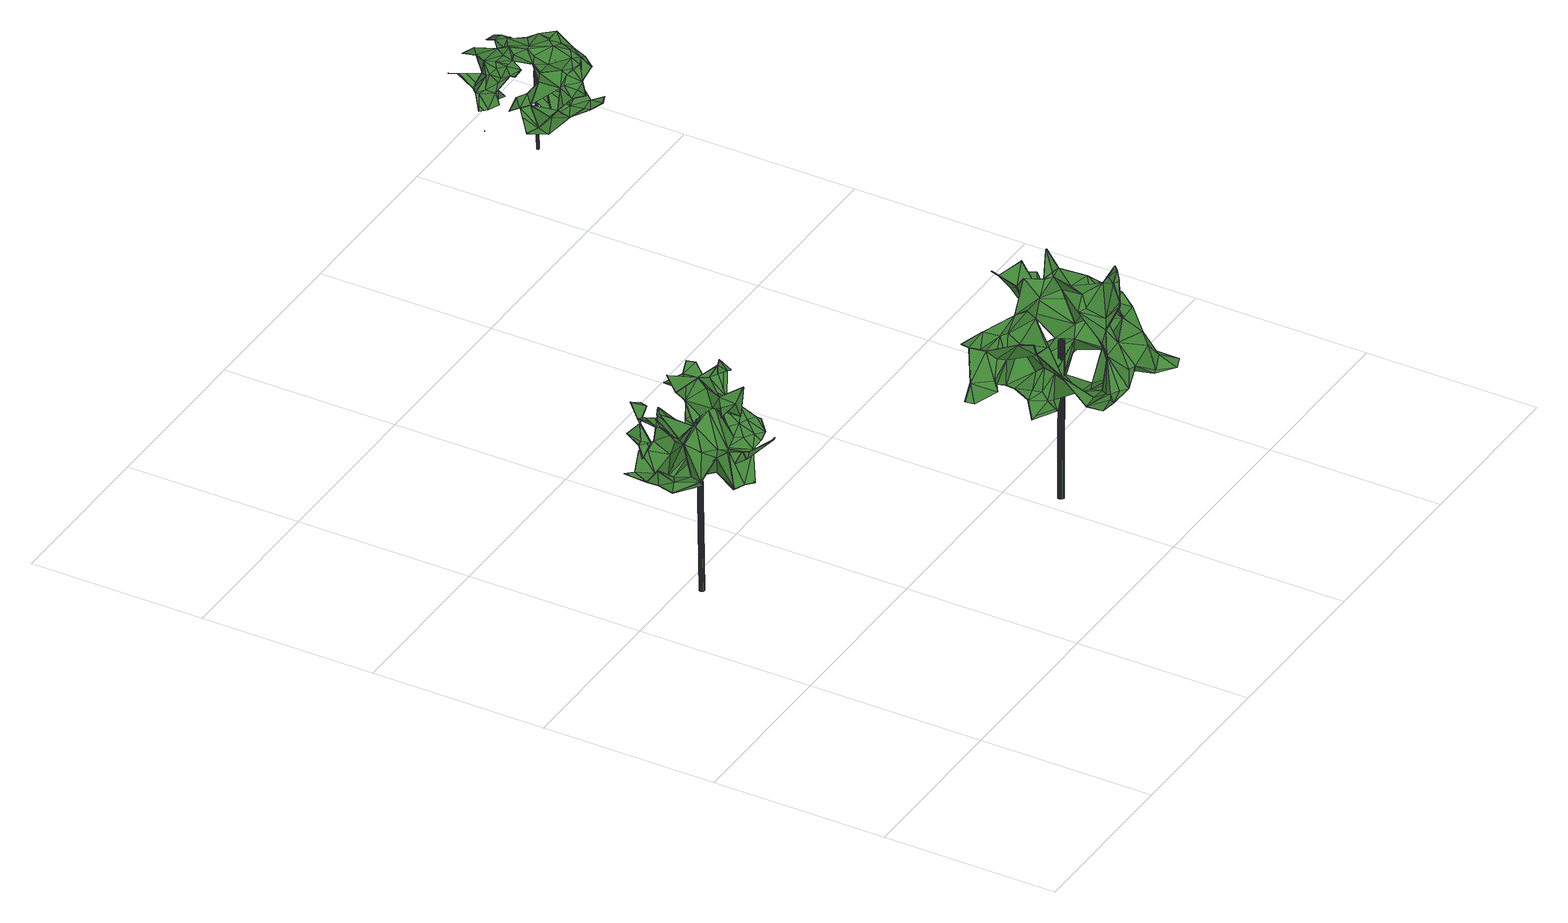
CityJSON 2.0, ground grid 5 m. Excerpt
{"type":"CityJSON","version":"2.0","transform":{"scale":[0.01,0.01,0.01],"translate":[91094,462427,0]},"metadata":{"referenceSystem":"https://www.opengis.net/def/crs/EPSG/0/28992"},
"CityObjects":{
"tree1":{"type":"SolitaryVegetationObject","attributes":{"gtid":92,"crown_width_m":3.68,"crown_median_z":5.19,"trunk_H_m":4.96,"trunk_DBH_m":0.129,"trunk_radius_m":0.0644,"trunk_base_height_m":0.23,"original_gtid":"93"},"geometry":[{"type":"Solid","lod":"3","boundaries":[[[[0,1,2]],[[3,4,5]],[[6,7,8]],[[5,9,10]],[[11,12,13]],[[14,15,16]],[[17,18,19]],[[20,9,4]],[[21,22,23]],[[24,25,26]],[[3,20,4]],[[27,28,29]],[[30,31,32]],[[33,34,35]],[[36,37,38]],[[37,39,38]],[[40,41,42]],[[43,44,45]],[[46,47,48]],[[49,50,51]],[[23,52,53]],[[54,55,56]],[[49,57,50]],[[58,59,60]],[[61,60,59]],[[62,63,64]],[[65,66,67]],[[36,38,68]],[[69,70,71]],[[72,73,74]],[[75,76,77]],[[78,79,80]],[[81,82,40]],[[81,83,82]],[[84,85,86]],[[84,86,87]],[[88,89,10]],[[90,69,71]],[[91,92,82]],[[92,93,82]],[[94,95,30]],[[45,56,43]],[[96,97,98]],[[99,53,100]],[[99,101,53]],[[98,102,103]],[[69,104,70]],[[105,68,38]],[[105,106,68]],[[107,80,108]],[[107,108,109]],[[105,38,110]],[[30,111,112]],[[113,100,114]],[[115,116,117]],[[99,100,113]],[[118,70,104]],[[119,120,121]],[[94,122,95]],[[7,123,77]],[[124,125,126]],[[127,128,129]],[[130,129,128]],[[131,39,37]],[[36,131,37]],[[36,132,131]],[[133,23,22]],[[134,135,136]],[[137,96,138]],[[139,140,141]],[[67,142,143]],[[118,104,69]],[[112,122,94]],[[65,144,145]],[[119,146,120]],[[34,147,24]],[[148,24,147]],[[109,149,150]],[[33,151,152]],[[151,153,152]],[[93,40,82]],[[30,112,94]],[[154,60,155]],[[13,156,157]],[[125,158,159]],[[106,137,160]],[[122,161,162]],[[163,161,122]],[[164,165,166]],[[41,81,167]],[[9,88,10]],[[66,65,145]],[[168,169,89]],[[80,170,78]],[[110,106,105]],[[168,171,170]],[[67,144,65]],[[172,173,174]],[[172,174,175]],[[165,164,176]],[[177,35,26]],[[143,156,13]],[[5,4,9]],[[14,16,79]],[[167,56,45]],[[178,179,87]],[[180,181,182]],[[67,66,183]],[[67,183,142]],[[184,91,185]],[[40,93,184]],[[168,170,80]],[[186,168,80]],[[26,187,177]],[[163,90,71]],[[139,130,8]],[[119,128,146]],[[188,189,147]],[[188,147,190]],[[3,5,169]],[[168,186,169]],[[113,101,99]],[[177,191,72]],[[117,173,172]],[[32,31,192]],[[40,42,44]],[[172,115,117]],[[193,194,195]],[[196,197,140]],[[198,199,200]],[[34,24,26]],[[201,191,202]],[[173,203,204]],[[87,116,62]],[[120,146,205]],[[206,207,136]],[[202,135,76]],[[177,72,208]],[[173,204,174]],[[209,210,211]],[[58,165,7]],[[196,212,164]],[[11,157,156]],[[155,19,154]],[[154,19,18]],[[142,48,176]],[[176,46,142]],[[213,214,28]],[[215,199,64]],[[128,216,47]],[[174,204,197]],[[163,71,138]],[[58,7,217]],[[218,219,123]],[[8,77,212]],[[8,7,77]],[[220,209,211]],[[137,97,96]],[[151,33,35]],[[151,35,221]],[[157,11,13]],[[100,53,52]],[[52,114,100]],[[64,199,198]],[[64,198,222]],[[133,223,23]],[[123,224,218]],[[88,20,225]],[[176,88,225]],[[70,226,98]],[[148,189,24]],[[227,228,203]],[[36,68,229]],[[206,130,139]],[[206,21,207]],[[137,138,160]],[[95,122,162]],[[198,200,175]],[[230,193,195]],[[231,165,58]],[[26,35,34]],[[155,61,19]],[[60,61,155]],[[17,61,232]],[[19,61,17]],[[146,128,127]],[[30,95,31]],[[233,228,227]],[[97,160,138]],[[132,220,131]],[[101,234,235]],[[207,235,234]],[[177,236,191]],[[49,51,237]],[[135,130,136]],[[238,124,126]],[[238,126,176]],[[204,49,140]],[[43,56,55]],[[55,54,43]],[[218,75,77]],[[194,75,218]],[[227,117,233]],[[185,41,40]],[[185,40,184]],[[143,11,156]],[[204,140,197]],[[116,228,117]],[[21,23,235]],[[101,235,53]],[[23,53,235]],[[21,235,207]],[[176,7,6]],[[136,130,206]],[[141,135,134]],[[91,82,83]],[[2,1,239]],[[2,239,205]],[[240,231,241]],[[215,242,243]],[[89,244,171]],[[89,171,168]],[[143,245,67]],[[13,245,143]],[[246,1,0]],[[45,42,247]],[[175,248,116]],[[249,226,210]],[[160,132,229]],[[242,63,250]],[[251,171,47]],[[204,116,57]],[[122,90,163]],[[117,228,233]],[[182,252,253]],[[204,228,116]],[[203,228,204]],[[116,115,175]],[[115,172,175]],[[152,149,190]],[[67,254,144]],[[139,141,255]],[[54,56,167]],[[205,127,2]],[[2,127,0]],[[205,146,127]],[[145,46,48]],[[185,83,41]],[[242,250,200]],[[128,47,256]],[[128,256,130]],[[257,107,210]],[[44,42,45]],[[70,97,71]],[[258,231,58]],[[128,119,216]],[[119,259,216]],[[79,16,260]],[[141,49,29]],[[251,216,259]],[[121,259,119]],[[258,241,231]],[[91,184,92]],[[33,152,261]],[[182,240,252]],[[262,236,177]],[[177,211,109]],[[187,26,25]],[[236,262,135]],[[246,135,262]],[[176,164,7]],[[261,190,147]],[[175,62,248]],[[205,239,188]],[[192,31,263]],[[186,80,107]],[[10,89,264]],[[10,264,5]],[[210,209,249]],[[263,265,253]],[[162,265,263]],[[162,263,31]],[[95,162,31]],[[266,192,263]],[[267,202,76]],[[121,268,251]],[[213,232,214]],[[17,232,213]],[[232,61,214]],[[8,269,139]],[[64,242,215]],[[44,270,40]],[[212,217,7]],[[184,93,92]],[[135,202,236]],[[191,236,202]],[[271,60,154]],[[160,97,220]],[[214,61,59]],[[91,83,185]],[[202,73,201]],[[67,245,254]],[[264,89,169]],[[118,169,186]],[[177,208,211]],[[32,111,30]],[[180,182,253]],[[113,272,101]],[[273,274,135]],[[234,101,272]],[[159,158,231]],[[165,231,158]],[[251,259,121]],[[201,72,191]],[[14,79,78]],[[153,150,152]],[[16,15,188]],[[273,135,246]],[[159,224,126]],[[47,216,251]],[[179,50,57]],[[194,218,224]],[[48,142,183]],[[141,140,49]],[[77,123,219]],[[186,107,257]],[[8,212,269]],[[275,153,221]],[[27,49,178]],[[106,229,68]],[[261,152,190]],[[234,272,133]],[[41,167,42]],[[176,48,244]],[[176,244,88]],[[118,186,70]],[[267,76,75]],[[133,22,234]],[[34,261,147]],[[166,165,271]],[[164,166,196]],[[103,161,163]],[[48,47,244]],[[122,3,118]],[[69,122,118]],[[122,69,90]],[[97,138,71]],[[58,60,271]],[[250,63,62]],[[175,250,62]],[[58,271,258]],[[271,165,258]],[[49,237,178]],[[59,276,29]],[[200,277,242]],[[243,242,277]],[[224,231,195]],[[224,195,194]],[[267,75,193]],[[273,246,278]],[[267,193,74]],[[267,74,202]],[[202,74,73]],[[273,278,274]],[[274,278,129]],[[47,46,6]],[[6,46,176]],[[123,7,165]],[[181,137,182]],[[176,126,165]],[[135,129,130]],[[135,274,129]],[[189,188,239]],[[205,188,15]],[[23,223,52]],[[132,160,220]],[[242,64,63]],[[36,229,132]],[[88,9,20]],[[193,75,194]],[[213,222,17]],[[50,222,213]],[[39,230,110]],[[230,39,131]],[[39,110,38]],[[51,50,213]],[[174,197,175]],[[266,252,240]],[[103,102,161]],[[22,21,255]],[[42,167,247]],[[3,169,118]],[[230,131,279]],[[280,84,27]],[[46,245,142]],[[46,145,245]],[[7,164,212]],[[178,87,86]],[[177,275,221]],[[79,260,108]],[[41,83,81]],[[96,163,138]],[[145,183,66]],[[48,183,145]],[[225,124,238]],[[225,238,176]],[[52,281,114]],[[34,33,261]],[[24,1,25]],[[246,25,1]],[[220,279,131]],[[3,282,20]],[[225,20,282]],[[225,282,3]],[[137,220,97]],[[137,209,220]],[[188,190,260]],[[5,264,169]],[[88,244,89]],[[262,177,187]],[[137,106,110]],[[182,137,110]],[[159,231,224]],[[27,29,49]],[[171,251,170]],[[106,160,229]],[[76,217,77]],[[122,283,3]],[[275,150,153]],[[109,150,275]],[[205,15,120]],[[72,74,208]],[[74,193,208]],[[222,284,17]],[[262,187,25]],[[262,25,246]],[[167,285,54]],[[285,43,54]],[[196,269,212]],[[43,270,44]],[[139,255,206]],[[230,279,193]],[[77,219,218]],[[245,13,12]],[[143,12,11]],[[43,285,270]],[[97,70,98]],[[125,159,126]],[[137,181,249]],[[285,167,81]],[[285,81,270]],[[170,251,78]],[[268,78,251]],[[209,137,249]],[[192,258,158]],[[125,192,158]],[[125,32,192]],[[200,250,175]],[[270,81,40]],[[231,240,182]],[[263,253,252]],[[266,263,252]],[[230,195,110]],[[110,195,182]],[[231,182,195]],[[175,197,196]],[[272,281,133]],[[136,22,134]],[[207,22,136]],[[207,234,22]],[[50,64,222]],[[221,35,177]],[[271,222,166]],[[134,255,141]],[[22,255,134]],[[47,6,256]],[[130,256,8]],[[8,256,6]],[[245,12,142]],[[142,12,143]],[[73,72,201]],[[145,254,245]],[[145,144,254]],[[123,126,224]],[[248,62,116]],[[165,126,123]],[[272,113,281]],[[21,206,255]],[[276,286,29]],[[29,286,141]],[[258,165,158]],[[189,148,147]],[[200,199,277]],[[277,199,243]],[[243,199,215]],[[257,210,226]],[[76,276,217]],[[276,59,217]],[[59,58,217]],[[271,284,222]],[[212,77,217]],[[98,103,96]],[[196,140,269]],[[139,269,140]],[[96,103,163]],[[50,87,62]],[[50,62,64]],[[211,107,109]],[[210,107,211]],[[186,257,226]],[[177,109,275]],[[127,278,0]],[[192,241,258]],[[129,278,127]],[[246,0,278]],[[149,260,190]],[[149,109,260]],[[188,260,16]],[[108,260,109]],[[221,153,151]],[[171,244,47]],[[113,114,281]],[[214,59,28]],[[112,283,122]],[[225,283,112]],[[29,28,59]],[[85,84,280]],[[180,102,181]],[[117,227,203]],[[117,203,173]],[[180,161,102]],[[237,213,27]],[[27,213,28]],[[276,76,286]],[[76,135,286]],[[135,141,286]],[[51,213,237]],[[204,57,49]],[[179,178,237]],[[3,283,225]],[[179,57,116]],[[24,239,1]],[[189,239,24]],[[186,226,70]],[[102,98,226]],[[102,226,181]],[[181,226,249]],[[179,116,87]],[[120,15,287]],[[121,287,268]],[[120,287,121]],[[222,198,288]],[[14,287,15]],[[268,287,14]],[[78,268,14]],[[193,279,208]],[[220,208,279]],[[211,208,220]],[[175,289,198]],[[196,289,175]],[[179,84,50]],[[87,50,84]],[[237,84,179]],[[288,198,289]],[[166,289,196]],[[237,27,84]],[[280,178,86]],[[280,27,178]],[[280,86,85]],[[288,289,222]],[[133,281,223]],[[281,52,223]],[[222,289,166]],[[266,241,192]],[[266,240,241]],[[79,108,80]],[[253,265,180]],[[161,180,265]],[[162,161,265]],[[112,111,225]],[[225,111,124]],[[125,124,111]],[[125,111,32]],[[152,150,149]],[[45,247,167]],[[18,284,154]],[[17,284,18]],[[271,154,284]],[[290,291,292]],[[290,292,293]],[[293,292,294]],[[293,294,295]],[[292,291,296]],[[292,296,294]],[[294,296,297]],[[294,297,295]],[[296,291,298]],[[296,298,297]],[[297,298,299]],[[297,299,295]],[[298,291,300]],[[298,300,299]],[[299,300,301]],[[299,301,295]],[[300,291,302]],[[300,302,301]],[[301,302,303]],[[301,303,295]],[[302,291,304]],[[302,304,303]],[[303,304,305]],[[303,305,295]],[[304,291,306]],[[304,306,305]],[[305,306,307]],[[305,307,295]],[[306,291,308]],[[306,308,307]],[[307,308,309]],[[307,309,295]],[[308,291,310]],[[308,310,309]],[[309,310,311]],[[309,311,295]],[[310,291,312]],[[310,312,311]],[[311,312,313]],[[311,313,295]],[[312,291,314]],[[312,314,313]],[[313,314,315]],[[313,315,295]],[[314,291,316]],[[314,316,315]],[[315,316,317]],[[315,317,295]],[[316,291,318]],[[316,318,317]],[[317,318,319]],[[317,319,295]],[[318,291,320]],[[318,320,319]],[[319,320,321]],[[319,321,295]],[[320,291,322]],[[320,322,321]],[[321,322,323]],[[321,323,295]],[[322,291,324]],[[322,324,323]],[[323,324,325]],[[323,325,295]],[[324,291,326]],[[324,326,325]],[[325,326,327]],[[325,327,295]],[[326,291,328]],[[326,328,327]],[[327,328,329]],[[327,329,295]],[[328,291,330]],[[328,330,329]],[[329,330,331]],[[329,331,295]],[[330,291,332]],[[330,332,331]],[[331,332,333]],[[331,333,295]],[[332,291,334]],[[332,334,333]],[[333,334,335]],[[333,335,295]],[[334,291,336]],[[334,336,335]],[[335,336,337]],[[335,337,295]],[[336,291,338]],[[336,338,337]],[[337,338,339]],[[337,339,295]],[[338,291,290]],[[338,290,339]],[[339,290,293]],[[339,293,295]]]]}]},
"tree2":{"type":"SolitaryVegetationObject","attributes":{"gtid":93,"crown_width_m":4.82,"crown_median_z":5.18,"trunk_H_m":4.84,"trunk_DBH_m":0.17,"trunk_radius_m":0.0851,"trunk_base_height_m":0.34,"original_gtid":"94"},"geometry":[{"type":"Solid","lod":"3","boundaries":[[[[340,341,342]],[[343,344,345]],[[346,345,344]],[[347,348,349]],[[350,351,352]],[[344,353,354]],[[355,356,357]],[[358,359,360]],[[361,362,363]],[[364,365,366]],[[367,368,369]],[[370,371,372]],[[373,374,375]],[[376,377,378]],[[379,380,381]],[[382,383,350]],[[375,384,385]],[[386,384,387]],[[375,387,384]],[[388,389,390]],[[391,392,393]],[[394,395,396]],[[397,398,399]],[[400,401,402]],[[393,403,391]],[[404,345,346]],[[370,348,347]],[[348,370,405]],[[406,407,408]],[[346,409,404]],[[410,411,412]],[[413,412,411]],[[414,415,416]],[[417,418,419]],[[415,420,421]],[[422,356,355]],[[407,423,424]],[[425,426,427]],[[428,429,430]],[[431,369,432]],[[433,434,435]],[[436,437,438]],[[389,437,436]],[[433,435,439]],[[440,441,442]],[[443,342,341]],[[416,415,421]],[[424,423,374]],[[434,433,444]],[[342,445,340]],[[344,446,447]],[[447,446,448]],[[449,373,450]],[[435,434,451]],[[452,453,454]],[[415,418,455]],[[456,457,458]],[[428,459,392]],[[381,380,444]],[[421,420,460]],[[340,445,461]],[[462,463,464]],[[462,464,407]],[[465,345,404]],[[443,445,342]],[[466,355,467]],[[391,403,468]],[[469,390,470]],[[469,424,390]],[[471,445,443]],[[413,411,472]],[[391,428,392]],[[473,474,475]],[[440,454,395]],[[476,459,477]],[[359,393,478]],[[404,409,386]],[[385,353,479]],[[409,353,385]],[[455,480,481]],[[340,461,341]],[[482,483,370]],[[409,385,384]],[[409,384,386]],[[407,398,423]],[[425,484,426]],[[393,359,485]],[[412,486,487]],[[398,397,488]],[[415,414,489]],[[490,491,413]],[[468,428,391]],[[421,492,405]],[[348,405,492]],[[405,493,343]],[[451,434,494]],[[495,410,496]],[[479,497,498]],[[408,499,500]],[[501,502,483]],[[471,452,445]],[[503,396,504]],[[505,506,507]],[[466,467,485]],[[407,424,462]],[[441,440,508]],[[509,436,510]],[[403,429,428]],[[403,428,468]],[[508,511,441]],[[406,512,407]],[[365,513,419]],[[390,514,470]],[[515,514,390]],[[451,410,516]],[[362,463,517]],[[368,367,439]],[[365,489,501]],[[344,343,446]],[[467,518,485]],[[352,518,467]],[[433,439,367]],[[493,377,519]],[[520,521,522]],[[412,487,523]],[[524,523,487]],[[525,526,527]],[[449,457,388]],[[371,528,529]],[[371,529,351]],[[363,362,530]],[[531,532,533]],[[531,534,532]],[[533,532,510]],[[375,450,373]],[[535,536,537]],[[538,536,535]],[[345,405,343]],[[493,448,446]],[[359,358,539]],[[486,540,541]],[[540,542,543]],[[524,544,523]],[[512,498,442]],[[442,398,512]],[[527,545,546]],[[440,547,508]],[[364,540,486]],[[548,417,419]],[[341,497,443]],[[549,389,388]],[[549,550,389]],[[501,420,502]],[[551,552,553]],[[551,553,554]],[[541,540,525]],[[555,511,394]],[[383,371,350]],[[351,350,371]],[[442,498,461]],[[407,512,398]],[[556,407,464]],[[556,464,463]],[[557,558,559]],[[351,529,352]],[[360,478,476]],[[359,478,360]],[[450,458,449]],[[394,511,395]],[[517,462,456]],[[533,534,531]],[[493,446,343]],[[417,475,418]],[[560,561,533]],[[549,562,563]],[[488,397,564]],[[463,462,565]],[[438,437,566]],[[399,398,442]],[[399,442,441]],[[368,439,567]],[[435,567,439]],[[568,569,488]],[[533,561,534]],[[353,409,354]],[[509,534,526]],[[570,571,539]],[[367,572,573]],[[476,478,459]],[[392,459,478]],[[542,540,358]],[[419,513,542]],[[366,540,364]],[[366,570,540]],[[381,573,574]],[[570,358,540]],[[370,528,371]],[[506,501,489]],[[392,478,393]],[[553,552,575]],[[576,550,555]],[[433,367,444]],[[469,577,424]],[[366,578,570]],[[541,525,527]],[[518,579,485]],[[527,546,561]],[[527,561,541]],[[570,578,571]],[[381,367,573]],[[557,355,466]],[[471,519,376]],[[479,498,512]],[[382,522,383]],[[481,502,455]],[[535,548,538]],[[407,556,408]],[[379,422,355]],[[451,516,524]],[[544,524,516]],[[557,559,355]],[[416,506,414]],[[475,455,418]],[[353,580,479]],[[447,580,353]],[[504,581,503]],[[361,363,456]],[[469,470,515]],[[360,476,477]],[[517,530,362]],[[582,482,574]],[[574,504,582]],[[386,583,404]],[[387,583,386]],[[363,530,456]],[[517,456,530]],[[437,389,550]],[[451,584,410]],[[545,526,585]],[[388,390,586]],[[417,505,507]],[[587,571,558]],[[466,571,587]],[[557,587,558]],[[466,587,557]],[[504,453,452]],[[534,561,526]],[[349,378,347]],[[517,565,462]],[[449,458,457]],[[519,471,588]],[[512,375,589]],[[484,402,401]],[[510,534,509]],[[412,491,486]],[[574,590,379]],[[574,379,381]],[[352,382,350]],[[479,580,471]],[[479,471,443]],[[385,589,375]],[[479,589,385]],[[420,455,502]],[[388,457,456]],[[551,591,524]],[[592,593,542]],[[541,561,560]],[[415,489,418]],[[501,366,365]],[[550,594,595]],[[550,595,566]],[[570,539,358]],[[549,388,456]],[[424,562,462]],[[436,595,510]],[[438,595,436]],[[364,491,490]],[[486,491,364]],[[575,596,487]],[[396,597,394]],[[510,595,594]],[[359,539,485]],[[466,539,571]],[[485,539,466]],[[509,525,543]],[[509,543,593]],[[541,560,486]],[[506,416,460]],[[526,545,527]],[[545,585,546]],[[563,562,424]],[[372,521,520]],[[372,520,377]],[[477,538,360]],[[456,458,361]],[[593,598,436]],[[592,598,593]],[[357,356,599]],[[596,575,552]],[[413,558,490]],[[416,600,460]],[[528,502,481]],[[532,534,510]],[[417,484,425]],[[430,417,425]],[[548,601,417]],[[414,484,417]],[[405,377,493]],[[465,583,387]],[[520,590,574]],[[602,572,431]],[[568,603,569]],[[501,506,460]],[[415,455,420]],[[357,599,382]],[[586,374,373]],[[404,583,465]],[[511,399,441]],[[444,367,381]],[[597,503,604]],[[582,349,397]],[[414,507,489]],[[506,489,507]],[[579,474,473]],[[473,393,485]],[[473,485,579]],[[605,510,594]],[[515,470,514]],[[538,477,536]],[[344,354,346]],[[461,606,442]],[[507,414,417]],[[520,356,422]],[[520,378,377]],[[432,607,495]],[[431,432,495]],[[608,495,607]],[[524,591,451]],[[609,451,591]],[[610,553,575]],[[571,578,558]],[[504,495,608]],[[540,543,525]],[[484,401,426]],[[611,426,401]],[[590,520,422]],[[459,537,536]],[[528,370,502]],[[548,542,538]],[[358,538,542]],[[360,538,358]],[[401,400,505]],[[449,586,373]],[[361,458,499]],[[582,376,378]],[[452,582,504]],[[555,563,511]],[[460,492,421]],[[417,473,475]],[[575,487,610]],[[413,472,504]],[[559,558,413]],[[443,497,479]],[[453,395,454]],[[388,586,449]],[[503,581,607]],[[505,400,506]],[[481,529,528]],[[518,352,529]],[[518,529,480]],[[529,481,480]],[[460,420,501]],[[612,387,375]],[[355,357,467]],[[552,613,596]],[[551,613,552]],[[467,357,352]],[[352,357,382]],[[396,453,504]],[[483,366,501]],[[395,547,440]],[[376,582,471]],[[452,471,582]],[[461,498,497]],[[461,497,341]],[[396,395,453]],[[593,543,542]],[[550,549,555]],[[504,411,495]],[[480,455,475]],[[592,390,389]],[[364,469,515]],[[364,515,365]],[[573,602,574]],[[604,503,607]],[[526,525,509]],[[430,473,417]],[[430,429,473]],[[483,502,370]],[[473,429,403]],[[473,403,393]],[[504,602,413]],[[555,394,597]],[[396,503,597]],[[592,389,598]],[[389,436,598]],[[580,588,471]],[[347,520,574]],[[347,378,520]],[[576,614,594]],[[504,472,411]],[[526,561,585]],[[504,607,581]],[[496,413,602]],[[496,602,495]],[[549,563,555]],[[504,608,607]],[[603,348,492]],[[495,602,431]],[[605,614,607]],[[487,607,432]],[[554,487,432]],[[605,607,487]],[[610,487,554]],[[398,615,375]],[[398,488,615]],[[399,577,397]],[[425,427,430]],[[482,577,469]],[[397,577,482]],[[482,582,397]],[[495,411,410]],[[370,372,405]],[[590,422,379]],[[377,376,519]],[[372,377,405]],[[372,371,521]],[[371,383,521]],[[419,542,548]],[[383,522,521]],[[599,522,382]],[[512,406,375]],[[424,586,390]],[[450,375,406]],[[450,406,408]],[[487,616,605]],[[499,556,463]],[[408,556,499]],[[551,524,613]],[[482,347,574]],[[349,582,378]],[[370,347,482]],[[593,436,509]],[[550,566,437]],[[367,369,431]],[[567,435,609]],[[451,609,435]],[[452,606,445]],[[454,606,452]],[[445,606,461]],[[365,418,489]],[[419,418,365]],[[580,447,588]],[[448,588,447]],[[519,588,448]],[[442,606,440]],[[454,440,606]],[[568,348,603]],[[430,427,428]],[[444,380,494]],[[465,612,492]],[[345,465,405]],[[405,465,421]],[[586,424,374]],[[427,537,459]],[[426,537,427]],[[427,459,428]],[[456,562,549]],[[462,562,456]],[[592,513,365]],[[592,515,390]],[[592,365,515]],[[366,490,578]],[[542,513,592]],[[577,563,424]],[[399,511,563]],[[577,399,563]],[[475,474,480]],[[444,494,434]],[[518,474,579]],[[480,474,518]],[[355,496,379]],[[355,559,496]],[[576,594,550]],[[574,602,504]],[[400,402,506]],[[603,375,615]],[[603,615,569]],[[387,612,465]],[[465,492,600]],[[492,460,600]],[[492,612,603]],[[421,465,600]],[[421,600,416]],[[612,375,603]],[[375,374,398]],[[496,380,379]],[[605,616,510]],[[533,510,616]],[[413,496,559]],[[523,544,516]],[[412,516,410]],[[412,523,516]],[[483,490,366]],[[482,490,483]],[[578,490,558]],[[364,490,469]],[[482,469,490]],[[533,616,560]],[[486,560,616]],[[486,616,487]],[[585,561,546]],[[367,431,572]],[[346,354,409]],[[568,349,348]],[[566,595,438]],[[554,553,610]],[[604,607,614]],[[594,614,605]],[[506,402,414]],[[412,413,491]],[[569,615,488]],[[459,536,477]],[[555,614,576]],[[597,614,555]],[[597,604,614]],[[344,447,353]],[[463,565,517]],[[374,423,398]],[[601,611,417]],[[505,417,611]],[[505,611,401]],[[522,356,520]],[[599,356,522]],[[487,596,613]],[[487,613,524]],[[609,591,432]],[[554,591,551]],[[432,591,554]],[[493,519,448]],[[488,564,568]],[[349,568,564]],[[349,564,397]],[[573,572,602]],[[451,494,584]],[[380,584,494]],[[463,362,617]],[[484,414,402]],[[508,547,511]],[[511,547,395]],[[512,589,479]],[[611,601,537]],[[537,426,611]],[[548,537,601]],[[535,537,548]],[[496,584,380]],[[410,584,496]],[[408,500,450]],[[499,617,361]],[[362,361,617]],[[450,500,458]],[[463,617,499]],[[368,567,369]],[[609,369,567]],[[609,432,369]],[[458,500,499]],[[618,619,620]],[[618,620,621]],[[621,620,622]],[[621,622,623]],[[620,619,624]],[[620,624,622]],[[622,624,625]],[[622,625,623]],[[624,619,626]],[[624,626,625]],[[625,626,627]],[[625,627,623]],[[626,619,628]],[[626,628,627]],[[627,628,629]],[[627,629,623]],[[628,619,630]],[[628,630,629]],[[629,630,631]],[[629,631,623]],[[630,619,632]],[[630,632,631]],[[631,632,633]],[[631,633,623]],[[632,619,634]],[[632,634,633]],[[633,634,635]],[[633,635,623]],[[634,619,636]],[[634,636,635]],[[635,636,637]],[[635,637,623]],[[636,619,638]],[[636,638,637]],[[637,638,639]],[[637,639,623]],[[638,619,640]],[[638,640,639]],[[639,640,641]],[[639,641,623]],[[640,619,642]],[[640,642,641]],[[641,642,643]],[[641,643,623]],[[642,619,644]],[[642,644,643]],[[643,644,645]],[[643,645,623]],[[644,619,646]],[[644,646,645]],[[645,646,647]],[[645,647,623]],[[646,619,648]],[[646,648,647]],[[647,648,649]],[[647,649,623]],[[648,619,650]],[[648,650,649]],[[649,650,651]],[[649,651,623]],[[650,619,652]],[[650,652,651]],[[651,652,653]],[[651,653,623]],[[652,619,654]],[[652,654,653]],[[653,654,655]],[[653,655,623]],[[654,619,656]],[[654,656,655]],[[655,656,657]],[[655,657,623]],[[656,619,658]],[[656,658,657]],[[657,658,659]],[[657,659,623]],[[658,619,660]],[[658,660,659]],[[659,660,661]],[[659,661,623]],[[660,619,662]],[[660,662,661]],[[661,662,663]],[[661,663,623]],[[662,619,664]],[[662,664,663]],[[663,664,665]],[[663,665,623]],[[664,619,666]],[[664,666,665]],[[665,666,667]],[[665,667,623]],[[666,619,618]],[[666,618,667]],[[667,618,621]],[[667,621,623]]]]}]},
"tree3":{"type":"SolitaryVegetationObject","attributes":{"gtid":111,"crown_width_m":3.36,"crown_median_z":3.16,"trunk_H_m":2.35,"trunk_DBH_m":0.0689,"trunk_radius_m":0.0344,"trunk_base_height_m":0.81,"original_gtid":"112"},"geometry":[{"type":"Solid","lod":"3","boundaries":[[[[668,669,670]],[[671,672,673]],[[674,675,676]],[[677,678,679]],[[680,681,682]],[[683,684,685]],[[686,687,688]],[[689,690,691]],[[691,690,692]],[[693,672,671]],[[694,695,696]],[[697,698,686]],[[699,700,701]],[[702,703,704]],[[688,687,705]],[[680,682,706]],[[698,687,686]],[[707,680,708]],[[709,710,711]],[[668,670,712]],[[713,714,715]],[[716,717,718]],[[719,717,716]],[[720,721,722]],[[723,722,721]],[[724,725,726]],[[727,684,683]],[[728,729,730]],[[715,731,732]],[[733,714,734]],[[733,734,735]],[[736,732,731]],[[737,691,738]],[[737,738,739]],[[740,741,742]],[[715,732,713]],[[704,743,702]],[[744,732,736]],[[745,731,746]],[[747,748,749]],[[750,751,752]],[[753,754,729]],[[755,756,757]],[[758,759,760]],[[761,737,762]],[[763,764,735]],[[689,765,752]],[[766,718,767]],[[768,769,770]],[[771,772,773]],[[765,774,761]],[[759,775,776]],[[777,778,742]],[[734,778,777]],[[779,742,778]],[[681,780,781]],[[782,681,781]],[[698,783,687]],[[678,743,784]],[[678,784,785]],[[693,671,786]],[[787,670,669]],[[759,776,788]],[[713,772,779]],[[789,790,671]],[[791,792,793]],[[791,685,792]],[[794,795,788]],[[796,795,794]],[[797,798,675]],[[676,675,798]],[[680,799,800]],[[671,790,786]],[[683,801,700]],[[802,803,674]],[[795,804,678]],[[805,794,806]],[[794,805,796]],[[807,808,686]],[[809,810,757]],[[736,731,745]],[[722,736,745]],[[729,728,753]],[[722,811,812]],[[720,722,812]],[[813,741,814]],[[815,816,675]],[[815,675,817]],[[735,764,818]],[[819,818,764]],[[820,821,746]],[[728,770,753]],[[682,707,822]],[[823,824,789]],[[687,783,694]],[[724,825,826]],[[724,826,725]],[[827,828,829]],[[722,745,830]],[[722,830,811]],[[789,831,823]],[[832,710,833]],[[782,781,834]],[[722,744,736]],[[705,687,696]],[[835,754,769]],[[717,836,837]],[[797,816,684]],[[815,684,816]],[[732,772,713]],[[785,760,759]],[[838,717,839]],[[692,690,725]],[[840,841,842]],[[737,843,809]],[[783,844,694]],[[696,695,845]],[[766,838,846]],[[704,678,677]],[[703,678,704]],[[764,822,847]],[[707,847,822]],[[715,746,731]],[[677,779,704]],[[668,758,669]],[[668,759,758]],[[848,747,683]],[[755,849,756]],[[850,851,762]],[[762,764,707]],[[782,737,799]],[[818,820,735]],[[810,843,851]],[[684,815,685]],[[810,809,843]],[[726,791,813]],[[791,793,813]],[[806,794,852]],[[712,775,668]],[[756,851,850]],[[825,784,779]],[[772,825,779]],[[853,845,695]],[[743,704,779]],[[827,854,855]],[[856,821,820]],[[857,829,828]],[[858,859,821]],[[713,860,714]],[[682,681,707]],[[720,830,721]],[[761,774,689]],[[765,689,774]],[[776,796,852]],[[852,788,776]],[[807,801,808]],[[754,835,730]],[[830,720,811]],[[861,862,686]],[[848,683,685]],[[685,863,848]],[[705,691,692]],[[855,814,846]],[[864,725,826]],[[740,865,719]],[[866,719,865]],[[866,865,740]],[[678,867,743]],[[849,755,868]],[[810,849,868]],[[842,869,870]],[[810,868,755]],[[718,846,716]],[[839,717,837]],[[696,871,705]],[[871,872,705]],[[735,734,873]],[[716,740,719]],[[874,727,875]],[[876,727,874]],[[792,877,793]],[[685,815,817]],[[685,817,792]],[[798,797,684]],[[705,851,843]],[[739,699,831]],[[762,707,761]],[[668,775,759]],[[806,878,805]],[[819,764,762]],[[682,822,763]],[[871,690,872]],[[683,700,727]],[[835,879,880]],[[730,835,880]],[[881,674,803]],[[794,788,852]],[[839,670,787]],[[712,840,882]],[[852,878,806]],[[673,862,861]],[[718,766,846]],[[840,842,882]],[[697,883,698]],[[884,885,886]],[[750,674,751]],[[829,857,758]],[[752,765,750]],[[819,762,887]],[[719,866,888]],[[679,888,866]],[[706,802,680]],[[888,836,719]],[[788,785,759]],[[705,843,688]],[[825,724,784]],[[779,784,743]],[[730,729,754]],[[712,670,840]],[[802,792,803]],[[884,886,889]],[[885,884,889]],[[886,885,889]],[[735,820,733]],[[848,700,699]],[[701,700,807]],[[801,807,700]],[[764,763,822]],[[689,890,863]],[[829,760,785]],[[758,760,829]],[[856,820,818]],[[856,818,819]],[[819,887,856]],[[887,891,856]],[[851,756,810]],[[726,690,871]],[[737,800,799]],[[834,781,892]],[[834,892,671]],[[772,732,773]],[[765,761,680]],[[737,782,834]],[[675,674,881]],[[874,875,676]],[[833,845,832]],[[744,773,732]],[[723,721,821]],[[821,721,858]],[[786,790,693]],[[693,790,824]],[[757,756,850]],[[845,833,696]],[[672,824,823]],[[725,690,726]],[[840,670,841]],[[778,714,860]],[[707,764,847]],[[719,836,717]],[[714,893,715]],[[839,894,838]],[[838,894,857]],[[837,895,869]],[[870,869,895]],[[669,857,894]],[[669,758,857]],[[800,892,896]],[[735,897,763]],[[873,763,897]],[[873,897,735]],[[669,894,787]],[[787,894,839]],[[830,745,859]],[[812,898,720]],[[679,779,677]],[[811,898,812]],[[680,899,799]],[[782,799,899]],[[782,899,680]],[[673,861,671]],[[671,861,834]],[[688,861,686]],[[900,834,861]],[[900,861,688]],[[838,855,846]],[[797,675,816]],[[707,708,761]],[[848,863,727]],[[684,727,876]],[[684,876,798]],[[880,770,730]],[[844,883,901]],[[874,676,798]],[[696,833,871]],[[874,798,876]],[[699,701,831]],[[890,875,863]],[[870,679,795]],[[902,877,903]],[[890,689,751]],[[784,724,904]],[[890,676,875]],[[687,691,696]],[[734,714,778]],[[768,880,905]],[[720,898,811]],[[697,686,808]],[[776,870,795]],[[776,795,796]],[[737,761,689]],[[685,872,863]],[[672,701,673]],[[737,739,800]],[[727,863,875]],[[692,725,705]],[[689,691,737]],[[851,725,762]],[[805,878,796]],[[890,751,676]],[[681,896,780]],[[694,906,687]],[[907,906,694]],[[880,768,770]],[[850,809,757]],[[904,855,854]],[[852,796,878]],[[737,809,762]],[[762,809,850]],[[707,681,782]],[[837,869,839]],[[853,709,711]],[[754,770,769]],[[754,753,770]],[[725,851,705]],[[728,730,770]],[[748,872,685]],[[696,872,694]],[[872,748,694]],[[696,691,872]],[[733,820,893]],[[733,893,714]],[[863,872,689]],[[872,691,705]],[[791,871,685]],[[685,871,748]],[[748,871,833]],[[679,678,804]],[[908,883,697]],[[689,872,690]],[[791,726,871]],[[725,864,762]],[[706,909,903]],[[873,903,909]],[[763,909,682]],[[706,682,909]],[[873,909,763]],[[887,864,891]],[[762,864,887]],[[824,790,789]],[[903,873,734]],[[903,734,777]],[[712,882,775]],[[776,775,882]],[[870,882,842]],[[776,882,870]],[[782,680,707]],[[831,789,739]],[[800,739,789]],[[800,789,892]],[[671,892,789]],[[672,823,701]],[[701,823,831]],[[813,902,777]],[[903,777,902]],[[742,741,777]],[[813,777,741]],[[693,824,672]],[[678,703,867]],[[702,867,703]],[[702,743,867]],[[779,778,860]],[[779,860,713]],[[701,807,686]],[[727,700,848]],[[855,838,828]],[[683,747,801]],[[907,694,748]],[[848,748,747]],[[748,848,907]],[[726,814,724]],[[855,724,814]],[[726,813,814]],[[740,716,814]],[[846,814,716]],[[813,793,877]],[[866,910,679]],[[879,905,880]],[[857,828,838]],[[904,724,855]],[[740,910,866]],[[742,910,740]],[[783,883,844]],[[908,901,883]],[[779,679,910]],[[779,910,742]],[[772,911,825]],[[864,825,911]],[[864,911,891]],[[853,711,845]],[[676,751,674]],[[902,813,877]],[[788,795,785]],[[748,901,749]],[[747,749,908]],[[711,710,832]],[[695,694,844]],[[821,859,746]],[[701,862,673]],[[745,746,859]],[[723,821,891]],[[856,891,821]],[[717,767,718]],[[767,838,766]],[[838,767,717]],[[825,864,826]],[[877,792,802]],[[795,679,804]],[[903,877,802]],[[903,802,706]],[[752,751,689]],[[849,810,756]],[[757,810,755]],[[675,881,817]],[[817,803,792]],[[881,803,817]],[[750,765,912]],[[680,800,912]],[[680,912,765]],[[680,802,912]],[[674,912,802]],[[674,750,912]],[[740,814,741]],[[785,795,678]],[[688,843,900]],[[834,843,737]],[[900,843,834]],[[908,749,901]],[[853,695,709]],[[695,844,709]],[[701,686,862]],[[761,708,680]],[[848,906,907]],[[747,908,801]],[[911,772,771]],[[698,883,783]],[[746,893,820]],[[715,893,746]],[[691,687,906]],[[738,691,906]],[[699,906,848]],[[738,906,699]],[[738,699,739]],[[908,808,801]],[[697,808,908]],[[748,710,901]],[[781,896,892]],[[780,896,781]],[[748,833,710]],[[844,901,710]],[[858,721,913]],[[913,721,830]],[[829,785,854]],[[784,854,785]],[[904,854,784]],[[829,854,827]],[[711,832,845]],[[891,771,723]],[[891,911,771]],[[771,773,723]],[[722,773,744]],[[722,723,773]],[[869,841,839]],[[839,841,670]],[[869,842,841]],[[836,895,837]],[[913,859,858]],[[830,859,913]],[[828,827,855]],[[912,896,680]],[[681,680,896]],[[912,800,896]],[[836,888,895]],[[888,679,895]],[[870,895,679]],[[844,710,709]],[[879,835,905]],[[769,905,835]],[[768,905,769]],[[914,915,916]],[[914,916,917]],[[917,916,918]],[[917,918,919]],[[916,915,920]],[[916,920,918]],[[918,920,921]],[[918,921,919]],[[920,915,922]],[[920,922,921]],[[921,922,923]],[[921,923,919]],[[922,915,924]],[[922,924,923]],[[923,924,925]],[[923,925,919]],[[924,915,926]],[[924,926,925]],[[925,926,927]],[[925,927,919]],[[926,915,928]],[[926,928,927]],[[927,928,929]],[[927,929,919]],[[928,915,930]],[[928,930,929]],[[929,930,931]],[[929,931,919]],[[930,915,932]],[[930,932,931]],[[932,915,933]],[[932,933,931]],[[931,933,934]],[[931,934,919]],[[933,915,935]],[[933,935,934]],[[934,935,936]],[[934,936,919]],[[935,915,937]],[[935,937,936]],[[936,937,938]],[[936,938,919]],[[937,915,939]],[[937,939,938]],[[938,939,940]],[[938,940,919]],[[939,915,941]],[[939,941,940]],[[941,915,942]],[[941,942,940]],[[940,942,943]],[[940,943,919]],[[942,915,944]],[[942,944,943]],[[943,944,945]],[[943,945,919]],[[945,944,946]],[[945,946,919]],[[944,915,947]],[[944,947,946]],[[946,947,948]],[[946,948,919]],[[947,915,949]],[[947,949,948]],[[948,949,950]],[[948,950,919]],[[949,915,951]],[[949,951,950]],[[951,915,952]],[[951,952,950]],[[950,952,953]],[[950,953,919]],[[952,915,954]],[[952,954,953]],[[953,954,955]],[[953,955,919]],[[955,954,956]],[[955,956,919]],[[954,915,957]],[[954,957,956]],[[956,957,958]],[[956,958,919]],[[957,915,914]],[[957,914,958]],[[958,914,917]],[[958,917,919]]]]}]}
},
"vertices":[
[96,1000,464],[89,1028,423],[94,1000,463],[251,838,412],[245,799,405],[241,823,402],[195,881,510],[255,943,574],[201,948,553],[244,798,405],[222,817,406],[230,734,576],[221,735,573],[221,734,574],[132,974,428],[81,990,429],[127,988,431],[264,1023,656],[299,1032,673],[299,1032,671],[244,799,406],[75,950,602],[75,951,601],[75,995,640],[101,1071,433],[156,1044,404],[149,1085,465],[147,977,684],[216,987,662],[182,970,639],[359,833,483],[385,875,499],[360,888,502],[175,1076,454],[149,1087,464],[202,1074,467],[377,1078,474],[377,1078,476],[369,1028,473],[342,1037,474],[101,1056,588],[103,1056,588],[90,1086,554],[64,1038,550],[88,1087,554],[64,1038,548],[184,845,521],[168,869,504],[184,845,519],[182,968,640],[233,961,684],[216,986,663],[53,1014,649],[37,970,643],[43,1014,528],[41,1015,528],[42,1016,527],[218,927,672],[280,977,563],[250,985,616],[309,985,626],[264,1023,654],[244,933,687],[269,922,712],[270,923,713],[109,783,550],[110,783,549],[131,760,558],[369,1028,471],[319,914,403],[297,919,409],[323,963,403],[221,1043,540],[234,1078,551],[235,1076,551],[214,1006,511],[201,950,553],[202,949,552],[155,959,400],[155,960,401],[196,941,409],[102,1055,588],[126,1050,629],[126,1050,627],[157,1008,720],[156,1008,721],[156,1007,720],[182,931,725],[222,817,408],[196,834,400],[344,904,403],[132,1071,630],[107,1086,641],[107,1085,640],[360,833,481],[390,864,495],[323,963,405],[322,964,404],[297,919,411],[8,976,675],[9,976,677],[37,970,641],[302,895,478],[319,914,405],[297,918,410],[369,1027,472],[348,1025,475],[213,959,448],[184,959,419],[196,1020,445],[348,1025,477],[337,852,483],[330,830,474],[32,1024,655],[32,1023,656],[242,832,692],[185,870,683],[180,819,682],[260,877,434],[112,882,457],[58,936,437],[120,886,441],[344,869,435],[252,931,471],[314,873,479],[342,901,496],[302,895,480],[82,944,454],[112,884,458],[137,925,445],[145,951,532],[327,1050,469],[327,1050,467],[75,996,639],[94,947,573],[145,953,532],[93,946,572],[305,997,472],[324,964,404],[153,926,596],[180,923,609],[153,928,596],[185,781,542],[221,733,572],[131,761,559],[162,790,555],[58,936,439],[101,1071,431],[81,1091,433],[157,1044,403],[175,1075,453],[232,1099,432],[164,1089,421],[232,1098,433],[316,1013,664],[316,1014,662],[230,732,576],[230,733,577],[327,951,549],[320,921,493],[306,1007,470],[344,871,436],[386,875,498],[344,905,405],[255,943,576],[280,936,572],[250,983,616],[97,1021,543],[216,895,422],[230,856,411],[194,939,409],[215,895,423],[243,832,690],[215,825,620],[217,826,620],[234,876,650],[227,868,496],[202,1073,468],[146,976,684],[182,931,723],[343,901,494],[321,921,492],[353,943,506],[162,789,554],[107,1087,640],[133,1072,629],[217,896,423],[174,1074,454],[88,1028,422],[80,1090,433],[156,1044,402],[198,1060,553],[382,921,521],[253,1030,511],[262,981,477],[305,998,473],[209,921,622],[207,890,637],[269,923,685],[314,944,694],[299,911,681],[199,1062,553],[203,1055,555],[160,852,668],[182,889,643],[80,990,430],[98,936,578],[74,950,601],[251,1030,510],[262,981,475],[245,961,467],[240,998,474],[230,947,576],[216,988,664],[216,1049,647],[315,944,696],[113,883,457],[230,949,575],[245,961,469],[179,919,498],[284,1025,471],[232,1099,434],[234,961,683],[75,997,640],[273,953,474],[298,835,464],[271,914,456],[125,831,667],[160,852,670],[342,1037,472],[306,1007,472],[330,957,533],[216,1051,648],[124,831,668],[53,970,633],[54,970,634],[212,1006,511],[148,975,684],[272,896,465],[87,1028,424],[398,958,517],[381,937,515],[299,911,683],[321,912,671],[197,834,402],[185,781,544],[127,988,433],[75,1039,552],[219,927,673],[274,953,473],[269,922,686],[138,923,445],[399,957,516],[381,937,513],[162,788,555],[98,937,578],[178,919,499],[253,931,469],[329,951,550],[121,886,443],[156,1043,403],[163,1090,420],[195,1020,447],[383,921,520],[217,834,402],[360,888,500],[400,957,517],[222,1043,542],[136,924,444],[177,930,598],[75,1039,554],[308,983,626],[53,1014,647],[210,970,462],[177,920,498],[202,1073,466],[230,948,577],[319,912,670],[133,975,430],[284,1025,473],[155,1008,720],[54,1015,648],[250,838,413],[298,837,463],[264,1022,655],[96,1021,543],[177,932,598],[82,944,452],[244,933,685],[219,928,671],[246,952,23],[240,952,23],[246,954,23],[222,946,520],[222,948,520],[216,946,519],[246,955,23],[222,949,520],[244,957,23],[221,951,520],[243,958,23],[219,952,520],[242,958,23],[218,952,520],[240,958,23],[216,952,520],[238,958,23],[214,952,519],[237,958,23],[213,952,519],[235,957,23],[211,951,519],[234,955,23],[210,949,519],[234,954,23],[210,948,519],[234,952,23],[210,946,519],[234,950,23],[210,944,519],[235,949,23],[211,943,519],[235,947,23],[212,941,519],[237,946,23],[213,940,519],[238,946,23],[215,940,519],[240,946,23],[216,940,519],[242,946,23],[218,940,520],[243,946,23],[219,940,520],[245,947,23],[221,941,520],[246,949,23],[222,943,520],[246,950,23],[222,944,520],
[1213,103,445],[1171,85,448],[1212,103,444],[962,211,436],[964,176,457],[911,205,441],[901,149,454],[1038,341,422],[981,262,427],[1045,263,416],[912,366,346],[911,364,347],[932,388,388],[985,124,479],[932,145,469],[1046,417,436],[1057,352,394],[976,372,393],[939,466,570],[877,508,490],[895,501,583],[1101,233,700],[1126,236,725],[1122,258,699],[1040,444,578],[1006,406,590],[985,401,514],[1201,380,420],[1231,406,439],[1210,421,438],[1011,354,433],[981,358,366],[1001,351,359],[1020,221,568],[1021,220,567],[994,190,555],[1075,244,425],[1045,263,414],[1046,264,415],[1100,387,396],[1180,400,417],[1183,374,411],[981,360,365],[1008,344,323],[963,136,483],[985,123,481],[915,127,478],[947,153,477],[1079,311,654],[1045,376,706],[1084,374,644],[739,464,474],[770,466,511],[827,496,476],[1212,340,606],[1226,278,584],[1209,328,579],[1086,255,503],[1058,195,556],[1150,233,564],[873,336,611],[833,362,627],[871,337,610],[757,445,461],[900,149,455],[980,263,426],[1035,216,601],[1053,227,622],[1063,191,665],[916,126,477],[1154,445,457],[1127,456,522],[1125,458,522],[1072,387,497],[892,340,567],[927,338,509],[913,278,507],[862,411,547],[959,427,532],[939,450,570],[928,336,509],[914,278,506],[1079,376,394],[1036,218,600],[1065,293,624],[838,424,559],[832,363,626],[825,449,582],[769,464,512],[794,399,492],[806,414,514],[1182,432,444],[1185,481,495],[1270,371,443],[1231,406,437],[1271,420,458],[1026,394,705],[1097,427,744],[1096,428,742],[1271,371,445],[1209,237,561],[1151,231,565],[1143,170,548],[1134,131,436],[1201,380,418],[1197,177,459],[988,200,446],[1020,166,471],[1017,199,449],[1040,301,626],[1034,217,602],[1216,471,442],[1168,256,473],[1197,281,567],[1210,239,560],[961,382,462],[1111,270,683],[1064,292,626],[1051,227,624],[807,490,590],[915,278,507],[1167,137,473],[1113,269,682],[1124,229,698],[1102,233,698],[912,205,442],[1017,469,435],[951,413,418],[738,462,474],[1098,343,539],[1137,353,591],[1118,201,433],[1100,344,537],[850,433,470],[876,419,457],[876,420,458],[810,515,591],[810,514,592],[833,472,574],[1070,150,491],[899,406,438],[951,386,407],[1074,331,512],[1011,390,475],[833,362,625],[877,507,464],[1097,466,560],[1153,482,543],[1035,197,458],[961,347,548],[1070,386,498],[1098,464,561],[962,212,438],[1002,245,425],[1210,424,433],[1155,445,459],[1114,395,419],[1136,129,447],[1110,136,536],[1066,194,676],[1062,193,665],[963,345,548],[984,369,464],[1181,337,588],[1147,318,514],[873,338,611],[893,339,568],[892,341,569],[1197,280,569],[1034,478,650],[1074,445,638],[1182,312,605],[1057,194,558],[975,414,628],[1144,392,616],[1057,432,613],[1156,487,471],[1152,256,716],[899,408,436],[1074,218,432],[1058,350,394],[1008,343,324],[1009,345,324],[1126,541,474],[1157,525,483],[1032,478,648],[1016,519,679],[1016,521,677],[975,370,394],[932,386,388],[1150,257,717],[1109,508,674],[1109,506,673],[1088,502,626],[1107,506,674],[833,471,576],[809,490,591],[827,450,583],[895,499,584],[921,468,486],[1038,446,578],[1075,521,606],[950,436,624],[976,416,630],[1127,543,474],[1008,538,690],[1009,539,690],[1224,277,585],[910,457,576],[1097,356,654],[1104,394,692],[1212,503,535],[1222,526,564],[1222,524,564],[1212,501,536],[1183,356,634],[1064,192,664],[1046,464,439],[1045,464,441],[1046,416,437],[1077,522,607],[1017,521,678],[1081,311,652],[1161,333,594],[1047,200,454],[1123,257,697],[1098,427,743],[1269,420,459],[1002,245,427],[1017,201,451],[961,429,532],[1017,469,437],[1180,399,419],[1183,374,413],[1114,357,444],[1183,549,581],[1170,418,635],[1127,323,544],[983,408,502],[876,421,456],[1055,161,485],[1127,325,543],[1107,271,479],[931,146,471],[1182,433,442],[1010,538,691],[1041,302,625],[1024,526,438],[1047,198,453],[1054,161,487],[1081,374,395],[1186,483,494],[985,383,674],[982,428,722],[1169,419,634],[1102,396,692],[1183,551,580],[1211,341,604],[1024,392,706],[1001,353,359],[914,277,507],[850,433,568],[1114,359,445],[988,202,448],[1146,392,615],[1135,431,564],[1169,185,503],[1136,430,563],[1135,429,562],[1216,471,444],[1195,507,555],[834,363,626],[964,177,459],[1195,508,553],[1169,418,633],[1020,168,473],[1099,465,562],[1102,232,699],[1049,352,34],[1040,352,34],[1048,354,34],[1050,351,518],[1050,354,518],[1042,351,518],[1047,356,34],[1049,356,518],[1046,358,34],[1048,357,518],[1044,359,34],[1046,359,518],[1042,360,34],[1044,360,518],[1040,360,34],[1042,360,518],[1038,360,34],[1040,360,518],[1036,359,34],[1038,359,518],[1034,358,34],[1036,358,518],[1033,356,34],[1034,356,518],[1032,354,34],[1033,354,518],[1032,352,34],[1033,351,518],[1032,350,34],[1033,349,518],[1033,348,34],[1034,347,518],[1034,346,34],[1036,345,518],[1036,345,34],[1038,344,518],[1038,344,34],[1040,343,518],[1040,343,34],[1042,343,518],[1042,344,34],[1044,343,518],[1044,345,34],[1046,344,518],[1046,346,34],[1048,345,518],[1047,348,34],[1049,347,518],[1048,350,34],[1050,349,518],
[1530,2307,279],[1550,2289,288],[1529,2306,279],[1740,2125,245],[1712,2109,235],[1712,2128,232],[1746,2161,338],[1699,2125,325],[1699,2125,324],[1634,2401,355],[1634,2401,353],[1610,2365,362],[1800,2188,321],[1843,2200,292],[1824,2224,324],[1633,2146,283],[1646,2128,305],[1662,2171,313],[1625,2184,186],[1651,2188,224],[1727,2221,219],[1714,2206,320],[1720,2239,327],[1705,2235,260],[1706,2236,260],[1730,2083,254],[1620,2233,262],[1630,2280,264],[1648,2258,275],[1586,2226,198],[1588,2226,198],[1674,2150,222],[1630,2160,265],[1674,2149,221],[1660,2457,324],[1660,2456,326],[1676,2430,343],[1705,2237,260],[1776,2205,351],[1824,2224,323],[1797,2242,343],[1606,2288,234],[1603,2256,257],[1606,2289,235],[1509,2323,281],[1725,2398,349],[1739,2370,355],[1749,2392,350],[1612,2257,370],[1588,2276,359],[1588,2261,362],[1610,2298,367],[1764,2398,258],[1802,2409,299],[1784,2417,314],[1776,2377,327],[1674,2315,358],[1724,2283,336],[1686,2265,340],[1634,2146,283],[1680,2393,179],[1707,2358,196],[1684,2362,224],[1772,2426,324],[1747,2434,323],[1780,2334,341],[1746,2311,346],[1807,2315,346],[1772,2427,324],[1747,2198,237],[1712,2171,227],[1712,2170,228],[1636,2295,372],[1674,2315,360],[1675,2328,378],[1676,2430,341],[1747,2435,322],[1785,2417,314],[1777,2377,328],[1605,2170,257],[1620,2233,264],[1619,2233,263],[1746,2162,337],[1721,2164,334],[1723,2169,335],[1680,2395,179],[1684,2362,225],[1732,2292,191],[1764,2291,206],[1765,2290,206],[1558,2334,316],[1575,2377,295],[1585,2344,338],[1767,2249,330],[1773,2277,312],[1832,2277,351],[1829,2299,342],[1762,2194,336],[1588,2261,360],[1587,2261,361],[1641,2402,233],[1641,2401,234],[1641,2401,232],[1749,2392,348],[1725,2398,347],[1747,2433,322],[1721,2239,327],[1538,2340,311],[1574,2377,296],[1727,2304,350],[1697,2344,364],[1675,2363,362],[1822,2167,284],[1802,2188,272],[1802,2189,273],[1607,2202,213],[1675,2363,360],[1613,2371,323],[1748,2089,263],[1550,2287,288],[1575,2378,296],[1738,2125,246],[1746,2089,263],[1665,2232,337],[1701,2188,338],[1666,2232,338],[1571,2418,329],[1611,2371,323],[1570,2417,329],[1656,2092,320],[1656,2091,319],[1763,2169,267],[1763,2168,268],[1604,2169,257],[1762,2194,338],[1723,2169,337],[1611,2365,361],[1548,2434,339],[1548,2434,337],[1621,2173,246],[1606,2202,212],[1764,2286,250],[1764,2289,206],[1764,2400,258],[1763,2399,258],[1686,2264,341],[1636,2295,370],[1670,2164,319],[1673,2126,315],[1695,2171,334],[1809,2324,335],[1809,2324,334],[1787,2336,340],[1777,2377,327],[1831,2277,349],[1712,2109,237],[1730,2085,254],[1700,2358,351],[1727,2305,349],[1603,2323,355],[1582,2298,347],[1589,2336,341],[1803,2410,299],[1712,2128,234],[1630,2280,266],[1646,2258,276],[1747,2198,235],[1626,2384,234],[1582,2298,348],[1570,2301,340],[1588,2276,357],[1549,2296,323],[1508,2323,281],[1538,2339,312],[1532,2345,316],[1728,2221,220],[1604,2255,257],[1630,2281,265],[1612,2257,368],[1805,2282,342],[1631,2161,265],[1732,2292,193],[1765,2287,250],[1763,2287,250],[1569,2418,328],[1606,2289,233],[1621,2336,361],[1623,2300,364],[1787,2336,338],[1570,2301,338],[1806,2400,306],[1807,2400,307],[1700,2358,353],[1712,2170,226],[1674,2150,220],[1663,2171,312],[1746,2311,344],[1623,2300,366],[1621,2336,363],[1660,2455,325],[1732,2291,192],[1550,2328,320],[1585,2344,339],[1663,2235,310],[1663,2234,310],[1786,2273,353],[1673,2126,313],[1671,2164,318],[1651,2123,303],[1720,2239,328],[1548,2433,338],[1625,2384,233],[1626,2384,232],[1721,2164,336],[1532,2345,314],[1587,2226,199],[1551,2330,191],[1551,2330,193],[1552,2330,192],[1780,2334,339],[1603,2323,357],[1551,2329,192],[1695,2171,332],[1769,2359,333],[1763,2168,266],[1770,2359,335],[1551,2296,323],[1589,2336,343],[1821,2168,284],[1805,2282,344],[1764,2399,257],[1802,2188,273],[1728,2221,218],[1603,2254,257],[1724,2283,337],[1769,2251,351],[1649,2331,366],[1626,2385,233],[1651,2187,225],[1621,2174,246],[1606,2202,213],[1797,2242,345],[1649,2331,368],[1739,2370,353],[1800,2187,321],[1808,2400,306],[1693,2252,81],[1690,2252,81],[1693,2253,81],[1697,2262,316],[1697,2263,316],[1693,2262,316],[1693,2254,81],[1696,2263,316],[1692,2254,81],[1696,2264,316],[1692,2255,81],[1695,2265,316],[1691,2255,81],[1694,2265,316],[1690,2255,81],[1693,2265,316],[1689,2255,81],[1692,2265,316],[1688,2255,81],[1688,2254,81],[1691,2264,316],[1687,2254,81],[1690,2263,316],[1687,2253,81],[1690,2262,316],[1687,2252,81],[1690,2261,316],[1687,2251,81],[1687,2250,81],[1691,2260,316],[1688,2249,81],[1691,2259,316],[1692,2259,316],[1689,2249,81],[1693,2258,316],[1690,2248,81],[1694,2258,316],[1691,2249,81],[1692,2249,81],[1695,2259,316],[1693,2250,81],[1696,2259,316],[1696,2260,316],[1693,2251,81],[1697,2261,316]
]}
